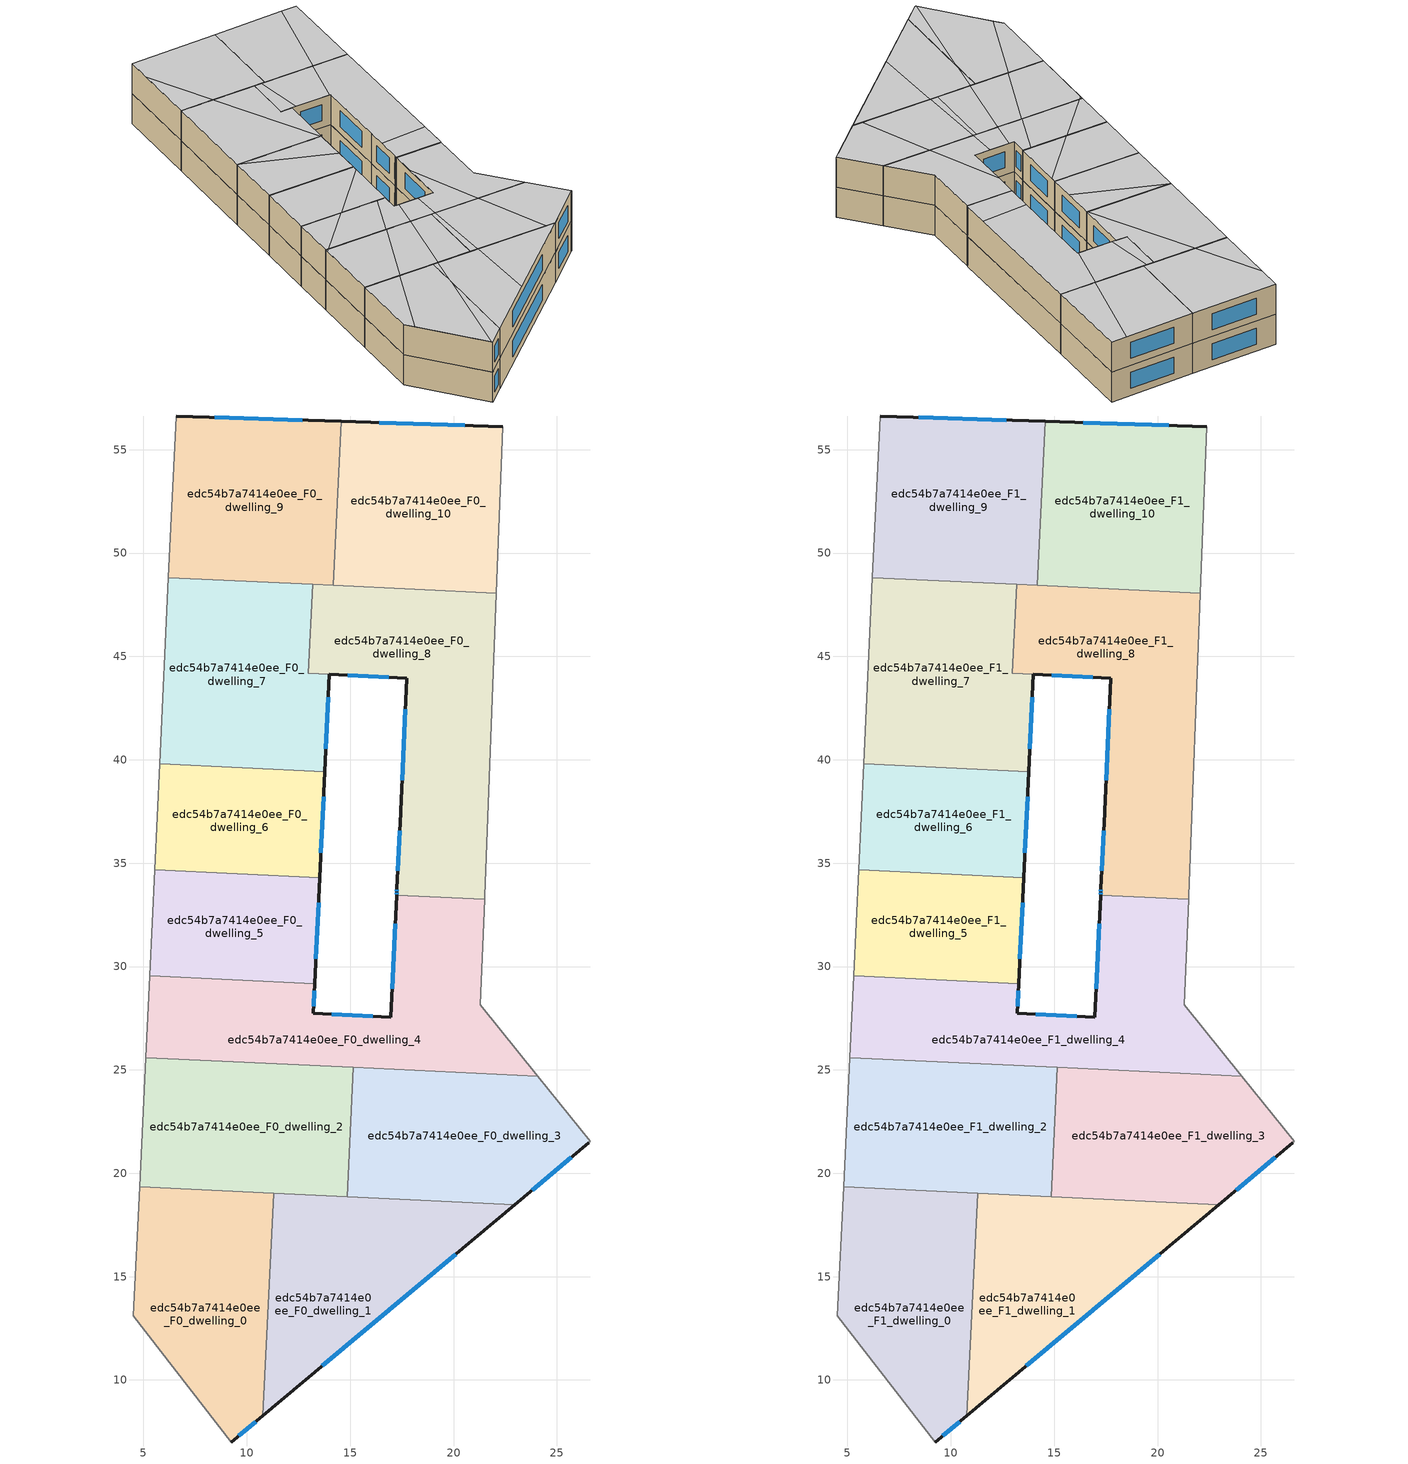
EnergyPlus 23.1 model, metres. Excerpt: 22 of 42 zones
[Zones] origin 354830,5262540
edc54b7a7414e0ee_F0_dwelling_0
 floor ground (EU_floor_Construction): 11.29,19.04 10.78,8.28 9.25,7 4.51,13.11 4.81,19.35 z0
 wall outside (EU_wall_Construction): 9.25,7 10.78,8.28 z0:3
 wall adiabatic (EU_wall_Construction): 4.81,19.35 4.51,13.11 9.25,7 z0:3
 wall to edc54b7a7414e0ee_F0_dwelling_1 (EU_wall_Construction): 10.78,8.28 11.29,19.04 z0:3
 wall to edc54b7a7414e0ee_F0_dwelling_2 (EU_wall_Construction): 11.29,19.04 4.81,19.35 z0:3
 window (EU_Window_Construction): 9.61,7.3 10.42,7.98 z0.7:2.3
edc54b7a7414e0ee_F0_dwelling_1
 floor ground (EU_floor_Construction): 22.96,18.49 10.78,8.28 11.29,19.04 z0
 wall outside (EU_wall_Construction): 10.78,8.28 22.96,18.49 z0:3
 wall to edc54b7a7414e0ee_F0_dwelling_3 (EU_wall_Construction): 22.96,18.49 14.86,18.87 z0:3
 wall to edc54b7a7414e0ee_F0_dwelling_2 (EU_wall_Construction): 14.85,18.87 11.29,19.04 z0:3
 window (EU_Window_Construction): 13.64,10.68 20.1,16.09 z0.7:2.3
edc54b7a7414e0ee_F0_dwelling_10
 floor ground (EU_floor_Construction): 22.38,56.11 22.07,48.06 14.18,48.43 14.56,56.37 z0
 wall outside (EU_wall_Construction): 22.38,56.11 14.56,56.37 z0:3
 wall to edc54b7a7414e0ee_F0_dwelling_9 (EU_wall_Construction): 14.56,56.37 14.18,48.43 z0:3
 wall adiabatic (EU_wall_Construction): 22.07,48.06 22.38,56.11 z0:3
 wall to edc54b7a7414e0ee_F0_dwelling_8 (EU_wall_Construction): 14.18,48.43 22.07,48.06 z0:3
 window (EU_Window_Construction): 20.55,56.17 16.39,56.31 z0.7:2.3
edc54b7a7414e0ee_F0_dwelling_2
 floor ground (EU_floor_Construction): 15.15,25.12 14.85,18.87 4.81,19.35 5.1,25.6 z0
 wall to edc54b7a7414e0ee_F0_dwelling_3 (EU_wall_Construction): 14.85,18.87 15.15,25.12 z0:3
 wall adiabatic (EU_wall_Construction): 5.1,25.6 4.81,19.35 z0:3
 wall to edc54b7a7414e0ee_F0_dwelling_4 (EU_wall_Construction): 15.15,25.12 5.1,25.6 z0:3
edc54b7a7414e0ee_F0_dwelling_3
 floor ground (EU_floor_Construction): 24.07,24.7 26.6,21.54 26.54,21.48 22.96,18.49 14.85,18.87 15.15,25.12 z0
 wall outside (EU_wall_Construction): 22.96,18.49 26.54,21.48 z0:3
 wall adiabatic (EU_wall_Construction): 26.54,21.48 26.6,21.54 24.07,24.7 z0:3
 wall to edc54b7a7414e0ee_F0_dwelling_4 (EU_wall_Construction): 24.07,24.7 15.15,25.12 z0:3
 window (EU_Window_Construction): 23.8,19.19 25.7,20.78 z0.7:2.3
edc54b7a7414e0ee_F0_dwelling_4
 floor ground (EU_floor_Construction): 21.5,33.25 21.3,28.14 24.07,24.7 5.1,25.6 5.29,29.55 13.28,29.17 13.22,27.73 16.97,27.55 17.24,33.46 z0
 wall outside (EU_wall_Construction): 17.24,33.46 16.97,27.55 13.22,27.73 13.28,29.17 z0:3
 wall to edc54b7a7414e0ee_F0_dwelling_5 (EU_wall_Construction): 13.28,29.17 5.29,29.55 z0:3
 wall to edc54b7a7414e0ee_F0_dwelling_8 (EU_wall_Construction): 21.5,33.25 17.24,33.46 z0:3
 wall adiabatic (EU_wall_Construction): 24.07,24.7 21.3,28.14 21.5,33.25 / 5.29,29.55 5.1,25.6 z0:3
 window (EU_Window_Construction): 13.23,28.07 13.27,28.83 / 16.08,27.59 14.1,27.69 / 17.18,32.07 17.03,28.94 z0.7:2.3
edc54b7a7414e0ee_F0_dwelling_5
 floor ground (EU_floor_Construction): 13.53,34.29 13.28,29.17 5.29,29.55 5.54,34.67 z0
 wall outside (EU_wall_Construction): 13.28,29.17 13.53,34.29 z0:3
 wall adiabatic (EU_wall_Construction): 5.54,34.67 5.29,29.55 z0:3
 wall to edc54b7a7414e0ee_F0_dwelling_6 (EU_wall_Construction): 13.53,34.29 5.54,34.67 z0:3
 window (EU_Window_Construction): 13.34,30.37 13.47,33.09 z0.7:2.3
edc54b7a7414e0ee_F0_dwelling_6
 floor ground (EU_floor_Construction): 13.77,39.43 13.53,34.29 5.54,34.67 5.78,39.81 z0
 wall outside (EU_wall_Construction): 13.53,34.29 13.77,39.43 z0:3
 wall adiabatic (EU_wall_Construction): 5.78,39.81 5.54,34.67 z0:3
 wall to edc54b7a7414e0ee_F0_dwelling_7 (EU_wall_Construction): 13.77,39.43 5.78,39.81 z0:3
 window (EU_Window_Construction): 13.58,35.5 13.71,38.22 z0.7:2.3
edc54b7a7414e0ee_F0_dwelling_7
 floor ground (EU_floor_Construction): 13.18,48.48 12.98,44.18 13.99,44.13 13.77,39.43 5.78,39.81 6.21,48.81 z0
 wall outside (EU_wall_Construction): 13.77,39.43 13.99,44.13 z0:3
 wall adiabatic (EU_wall_Construction): 6.21,48.81 5.78,39.81 z0:3
 wall to edc54b7a7414e0ee_F0_dwelling_8 (EU_wall_Construction): 13.99,44.13 12.98,44.18 13.18,48.48 z0:3
 wall to edc54b7a7414e0ee_F0_dwelling_9 (EU_wall_Construction): 13.18,48.48 6.21,48.81 z0:3
 window (EU_Window_Construction): 13.82,40.53 13.94,43.03 z0.7:2.3
edc54b7a7414e0ee_F0_dwelling_8
 floor ground (EU_floor_Construction): 22.07,48.06 21.5,33.41 21.5,33.25 17.24,33.46 17.25,33.61 17.26,33.76 17.43,37.44 17.44,37.5 17.74,43.95 12.98,44.18 13.18,48.48 z0
 wall outside (EU_wall_Construction): 14,44.13 17.74,43.95 17.44,37.5 17.43,37.44 17.26,33.76 17.25,33.61 17.24,33.46 z0:3
 wall adiabatic (EU_wall_Construction): 21.5,33.25 21.5,33.41 22.07,48.06 z0:3
 wall to edc54b7a7414e0ee_F0_dwelling_9 (EU_wall_Construction): 14.18,48.44 13.18,48.48 z0:3
 window (EU_Window_Construction): 17.26,33.72 17.25,33.64 / 17.39,36.58 17.3,34.62 / 17.67,42.44 17.51,39.02 / 14.88,44.09 16.86,44 / 17.25,33.57 17.25,33.49 z0.7:2.3
edc54b7a7414e0ee_F0_dwelling_9
 floor ground (EU_floor_Construction): 14.56,56.37 14.18,48.43 6.21,48.81 6.58,56.63 z0
 wall outside (EU_wall_Construction): 14.56,56.37 6.58,56.63 z0:3
 wall adiabatic (EU_wall_Construction): 6.58,56.63 6.21,48.81 z0:3
 window (EU_Window_Construction): 12.68,56.43 8.45,56.57 z0.7:2.3
edc54b7a7414e0ee_F1_dwelling_0
 floor to edc54b7a7414e0ee_F0_dwelling_0 (EU_floor_Construction): 11.29,19.04 10.78,8.28 9.25,7 4.51,13.11 4.81,19.35 z3
 wall outside (EU_wall_Construction): 9.25,7 10.78,8.28 z3:6
 wall adiabatic (EU_wall_Construction): 4.81,19.35 4.51,13.11 9.25,7 z3:6
 wall to edc54b7a7414e0ee_F1_dwelling_1 (EU_wall_Construction): 10.78,8.28 11.29,19.04 z3:6
 wall to edc54b7a7414e0ee_F1_dwelling_2 (EU_wall_Construction): 11.29,19.04 4.81,19.35 z3:6
 window (EU_Window_Construction): 9.61,7.3 10.42,7.98 z3.7:5.3
 ceiling to edc54b7a7414e0ee_F2_dwelling_6 (EU_floor_Construction): 9.16,7.11 11.15,16.16 11.29,19.04 8.16,19.19 5.14,12.31 z6
 ceiling to edc54b7a7414e0ee_F2_dwelling_5 (EU_floor_Construction): 5.14,12.31 8.16,19.19 4.81,19.35 4.51,13.11 z6
 ceiling to edc54b7a7414e0ee_F2_dwelling_7 (EU_floor_Construction): 10.78,8.28 11.15,16.16 9.16,7.11 9.25,7 z6
edc54b7a7414e0ee_F1_dwelling_1
 floor to edc54b7a7414e0ee_F0_dwelling_1 (EU_floor_Construction): 22.96,18.49 10.78,8.28 11.29,19.04 z3
 wall outside (EU_wall_Construction): 10.78,8.28 22.96,18.49 z3:6
 wall to edc54b7a7414e0ee_F1_dwelling_3 (EU_wall_Construction): 22.96,18.49 14.86,18.87 z3:6
 wall to edc54b7a7414e0ee_F1_dwelling_2 (EU_wall_Construction): 14.85,18.87 11.29,19.04 z3:6
 window (EU_Window_Construction): 13.64,10.68 20.1,16.09 z3.7:5.3
 ceiling adiabatic (EU_roof_Construction): 15.61,12.33 15.58,18.84 11.78,19.02 11.15,16.16 10.78,8.28 z6; 22.96,18.49 15.58,18.84 15.61,12.33 z6
 ceiling to edc54b7a7414e0ee_F2_dwelling_6 (EU_floor_Construction): 11.15,16.16 11.78,19.02 11.29,19.04 z6
edc54b7a7414e0ee_F1_dwelling_10
 floor to edc54b7a7414e0ee_F0_dwelling_10 (EU_floor_Construction): 22.38,56.11 22.07,48.06 14.18,48.43 14.56,56.37 z3
 wall outside (EU_wall_Construction): 22.38,56.11 14.56,56.37 z3:6
 wall to edc54b7a7414e0ee_F1_dwelling_9 (EU_wall_Construction): 14.56,56.37 14.18,48.43 z3:6
 wall adiabatic (EU_wall_Construction): 22.07,48.06 22.38,56.11 z3:6
 wall to edc54b7a7414e0ee_F1_dwelling_8 (EU_wall_Construction): 14.18,48.43 22.07,48.06 z3:6
 window (EU_Window_Construction): 20.55,56.17 16.39,56.31 z3.7:5.3
 ceiling to edc54b7a7414e0ee_F2_dwelling_1 (EU_floor_Construction): 18.78,48.22 20.9,56.16 14.56,56.37 14.18,48.43 z6
 ceiling to edc54b7a7414e0ee_F2_dwelling_0 (EU_floor_Construction): 22.07,48.06 22.38,56.11 20.9,56.16 18.78,48.22 z6
edc54b7a7414e0ee_F1_dwelling_2
 floor to edc54b7a7414e0ee_F0_dwelling_2 (EU_floor_Construction): 15.15,25.12 14.85,18.87 4.81,19.35 5.1,25.6 z3
 wall to edc54b7a7414e0ee_F1_dwelling_3 (EU_wall_Construction): 14.85,18.87 15.15,25.12 z3:6
 wall adiabatic (EU_wall_Construction): 5.1,25.6 4.81,19.35 z3:6
 wall to edc54b7a7414e0ee_F1_dwelling_4 (EU_wall_Construction): 15.15,25.12 5.1,25.6 z3:6
 ceiling to edc54b7a7414e0ee_F2_dwelling_5 (EU_floor_Construction): 8.16,19.19 10.86,25.32 5.36,25.58 5.09,25.32 4.81,19.35 z6
 ceiling to edc54b7a7414e0ee_F2_dwelling_6 (EU_floor_Construction): 11.78,19.02 13.14,25.21 10.86,25.32 8.16,19.19 z6
 ceiling to edc54b7a7414e0ee_F2_dwelling_4 (EU_floor_Construction): 5.09,25.32 5.36,25.58 5.11,25.6 z6
 ceiling to edc54b7a7414e0ee_F2_dwelling_7 (EU_floor_Construction): 14.85,18.87 15.15,25.12 13.14,25.21 11.78,19.02 z6
edc54b7a7414e0ee_F1_dwelling_3
 floor to edc54b7a7414e0ee_F0_dwelling_3 (EU_floor_Construction): 24.07,24.7 26.6,21.54 26.54,21.48 22.96,18.49 14.85,18.87 15.15,25.12 z3
 wall outside (EU_wall_Construction): 22.96,18.49 26.54,21.48 z3:6
 wall adiabatic (EU_wall_Construction): 26.54,21.48 26.6,21.54 24.07,24.7 z3:6
 wall to edc54b7a7414e0ee_F1_dwelling_4 (EU_wall_Construction): 24.07,24.7 15.15,25.12 z3:6
 window (EU_Window_Construction): 23.8,19.19 25.7,20.78 z3.7:5.3
 ceiling to edc54b7a7414e0ee_F2_dwelling_8 (EU_floor_Construction): 22.05,18.53 19.63,24.91 15.54,25.1 15.58,18.84 z6
 ceiling adiabatic (EU_roof_Construction): 26.6,21.54 24.07,24.7 19.63,24.91 22.05,18.53 22.96,18.49 z6; 15.58,18.84 15.54,25.1 15.15,25.12 14.85,18.87 z6
edc54b7a7414e0ee_F1_dwelling_4
 floor to edc54b7a7414e0ee_F0_dwelling_4 (EU_floor_Construction): 21.5,33.25 21.3,28.14 24.07,24.7 5.1,25.6 5.29,29.55 13.28,29.17 13.22,27.73 16.97,27.55 17.24,33.46 z3
 wall outside (EU_wall_Construction): 17.24,33.46 16.97,27.55 13.22,27.73 13.28,29.17 z3:6
 wall to edc54b7a7414e0ee_F1_dwelling_5 (EU_wall_Construction): 13.28,29.17 5.29,29.55 z3:6
 wall to edc54b7a7414e0ee_F1_dwelling_8 (EU_wall_Construction): 21.5,33.25 17.24,33.46 z3:6
 wall adiabatic (EU_wall_Construction): 24.07,24.7 21.3,28.14 21.5,33.25 / 5.29,29.55 5.1,25.6 z3:6
 window (EU_Window_Construction): 13.23,28.07 13.27,28.83 / 16.08,27.59 14.1,27.69 / 17.18,32.07 17.03,28.94 z3.7:5.3
 ceiling to edc54b7a7414e0ee_F2_dwelling_9 (EU_floor_Construction): 24.07,24.7 21.3,28.14 21.5,33.26 17.24,33.46 17.15,31.44 19.63,24.91 z6
 ceiling to edc54b7a7414e0ee_F2_dwelling_8 (EU_floor_Construction): 19.63,24.91 17.15,31.44 16.97,27.55 15.53,27.62 15.54,25.1 z6
 ceiling to edc54b7a7414e0ee_F2_dwelling_6 (EU_floor_Construction): 13.14,25.21 13.69,27.71 13.22,27.73 13.28,29.17 12.56,29.2 10.86,25.32 z6
 ceiling to edc54b7a7414e0ee_F2_dwelling_5 (EU_floor_Construction): 10.86,25.32 12.56,29.2 9.09,29.37 5.36,25.58 z6
 ceiling to edc54b7a7414e0ee_F2_dwelling_4 (EU_floor_Construction): 5.36,25.58 9.09,29.37 5.29,29.55 5.11,25.6 z6
 ceiling to edc54b7a7414e0ee_F2_dwelling_7 (EU_floor_Construction): 15.54,25.1 15.53,27.62 13.69,27.71 13.14,25.21 z6
edc54b7a7414e0ee_F1_dwelling_5
 floor to edc54b7a7414e0ee_F0_dwelling_5 (EU_floor_Construction): 13.53,34.29 13.28,29.17 5.29,29.55 5.54,34.67 z3
 wall outside (EU_wall_Construction): 13.28,29.17 13.53,34.29 z3:6
 wall adiabatic (EU_wall_Construction): 5.54,34.67 5.29,29.55 z3:6
 wall to edc54b7a7414e0ee_F1_dwelling_6 (EU_wall_Construction): 13.53,34.29 5.54,34.67 z3:6
 window (EU_Window_Construction): 13.34,30.37 13.47,33.09 z3.7:5.3
 ceiling to edc54b7a7414e0ee_F2_dwelling_4 (EU_floor_Construction): 9.09,29.37 13.51,33.84 13.53,34.29 5.54,34.67 5.29,29.55 z6
 ceiling adiabatic (EU_roof_Construction): 13.28,29.17 13.53,34.29 13.51,33.84 9.09,29.37 z6
edc54b7a7414e0ee_F1_dwelling_6
 floor to edc54b7a7414e0ee_F0_dwelling_6 (EU_floor_Construction): 13.77,39.43 13.53,34.29 5.54,34.67 5.78,39.81 z3
 wall outside (EU_wall_Construction): 13.53,34.29 13.77,39.43 z3:6
 wall adiabatic (EU_wall_Construction): 5.78,39.81 5.54,34.67 z3:6
 wall to edc54b7a7414e0ee_F1_dwelling_7 (EU_wall_Construction): 13.77,39.43 5.78,39.81 z3:6
 window (EU_Window_Construction): 13.58,35.5 13.71,38.22 z3.7:5.3
 ceiling to edc54b7a7414e0ee_F2_dwelling_4 (EU_floor_Construction): 13.53,34.29 13.64,36.6 5.88,39.8 5.78,39.81 5.54,34.67 z6
 ceiling to edc54b7a7414e0ee_F2_dwelling_3 (EU_floor_Construction): 13.64,36.6 13.77,39.36 13.73,39.43 5.88,39.8 z6
edc54b7a7414e0ee_F1_dwelling_7
 floor to edc54b7a7414e0ee_F0_dwelling_7 (EU_floor_Construction): 13.18,48.48 12.98,44.18 13.99,44.13 13.77,39.43 5.78,39.81 6.21,48.81 z3
 wall outside (EU_wall_Construction): 13.77,39.43 13.99,44.13 z3:6
 wall adiabatic (EU_wall_Construction): 6.21,48.81 5.78,39.81 z3:6
 wall to edc54b7a7414e0ee_F1_dwelling_8 (EU_wall_Construction): 13.99,44.13 12.98,44.18 13.18,48.48 z3:6
 wall to edc54b7a7414e0ee_F1_dwelling_9 (EU_wall_Construction): 13.18,48.48 6.21,48.81 z3:6
 window (EU_Window_Construction): 13.82,40.53 13.94,43.03 z3.7:5.3
 ceiling to edc54b7a7414e0ee_F2_dwelling_2 (EU_floor_Construction): 13.77,39.43 13.99,44.13 12.98,44.18 13.18,48.48 9.24,48.67 13.73,39.43 z6
 ceiling adiabatic (EU_roof_Construction): 13.73,39.43 9.24,48.67 6.21,48.81 5.78,39.81 z6
edc54b7a7414e0ee_F1_dwelling_8
 floor to edc54b7a7414e0ee_F0_dwelling_8 (EU_floor_Construction): 22.07,48.06 21.5,33.41 21.5,33.25 17.24,33.46 17.25,33.61 17.26,33.76 17.43,37.44 17.44,37.5 17.74,43.95 12.98,44.18 13.18,48.48 z3
 wall outside (EU_wall_Construction): 14,44.13 17.74,43.95 17.44,37.5 17.43,37.44 17.26,33.76 17.25,33.61 17.24,33.46 z3:6
 wall adiabatic (EU_wall_Construction): 21.5,33.25 21.5,33.41 22.07,48.06 z3:6
 wall to edc54b7a7414e0ee_F1_dwelling_9 (EU_wall_Construction): 14.18,48.44 13.18,48.48 z3:6
 window (EU_Window_Construction): 17.26,33.72 17.25,33.64 / 17.39,36.58 17.3,34.62 / 17.67,42.44 17.51,39.02 / 14.88,44.09 16.86,44 / 17.25,33.57 17.25,33.49 z3.7:5.3
 ceiling to edc54b7a7414e0ee_F2_dwelling_0 (EU_floor_Construction): 21.6,35.84 22.07,48.06 18.78,48.22 17.64,43.96 17.74,43.95 17.44,37.5 17.43,37.44 17.36,35.84 z6
 ceiling to edc54b7a7414e0ee_F2_dwelling_9 (EU_floor_Construction): 21.5,33.26 21.5,33.33 21.5,33.41 21.6,35.84 17.36,35.84 17.26,33.76 17.25,33.66 17.24,33.46 z6
 ceiling to edc54b7a7414e0ee_F2_dwelling_1 (EU_floor_Construction): 17.64,43.96 18.78,48.22 13.87,48.45 14.42,44.11 z6
 ceiling to edc54b7a7414e0ee_F2_dwelling_2 (EU_floor_Construction): 14.42,44.11 13.87,48.45 13.18,48.48 12.98,44.18 z6
edc54b7a7414e0ee_F1_dwelling_9
 floor to edc54b7a7414e0ee_F0_dwelling_9 (EU_floor_Construction): 14.56,56.37 14.18,48.43 6.21,48.81 6.58,56.63 z3
 wall outside (EU_wall_Construction): 14.56,56.37 6.58,56.63 z3:6
 wall adiabatic (EU_wall_Construction): 6.58,56.63 6.21,48.81 z3:6
 window (EU_Window_Construction): 12.68,56.43 8.45,56.57 z3.7:5.3
 ceiling to edc54b7a7414e0ee_F2_dwelling_3 (EU_floor_Construction): 9.24,48.67 6.47,54.37 6.21,48.81 z6
 ceiling adiabatic (EU_roof_Construction): 14.18,48.43 14.56,56.37 6.58,56.63 6.47,54.37 9.24,48.67 z6
[Building]
EU S2 Campaign: North Axis=0; Terrain=City; Solar Distribution=FullExterior
[Site:Location]
Budapest.Ferenc.Liszt.Intl.AP: Latitude=47.437; Longitude=19.256; Time Zone=1; Elevation=185
[SizingPeriod:WeatherFileDays]
AnnualSizingPeriod: Begin Month=1; Begin Day of Month=1; End Month=12; End Day of Month=31; Day of Week for Start Day=Monday; Use Weather File Daylight Saving Period=No; Use Weather File Rain and Snow Indicators=No
[MATERIAL]
EU_InternalMass_Material: Roughness=MediumRough; Thickness=0.1; Conductivity=1; Density=1800; Specific Heat=900; Thermal Absorptance=0.9; Solar Absorptance=0.7; Visible Absorptance=0.7
[MATERIAL:NOMASS] Roughness=MediumRough; Thermal Absorptance=0.9; Solar Absorptance=0.7; Visible Absorptance=0.7
Name | Thermal Resistance
EU_wall_NoMass | 0.832559
EU_roof_NoMass | 1.39638
EU_floor_NoMass | 0.872794
[WINDOWMATERIAL:SIMPLEGLAZINGSYSTEM]
EU_Window_SimpleGlazing: UFactor=2.79869; Solar Heat Gain Coefficient=0.75; Visible Transmittance=0.75
[CONSTRUCTION]
EU_wall_Construction: EU_wall_NoMass
EU_roof_Construction: EU_roof_NoMass
EU_floor_Construction: EU_floor_NoMass
EU_Window_Construction: EU_Window_SimpleGlazing
EU_InternalMass_Construction: EU_InternalMass_Material
[ZONE] Type=1; Multiplier=1; Ceiling Height=autocalculate; Floor Area=autocalculate; Part of Total Floor Area=Yes
Name | Volume
edc54b7a7414e0ee_F0_dwelling_0; edc54b7a7414e0ee_F1_dwelling_0; edc54b7a7414e0ee_F0_dwelling_1; edc54b7a7414e0ee_F1_dwelling_1 | 188.762
edc54b7a7414e0ee_F0_dwelling_10; edc54b7a7414e0ee_F1_dwelling_10 | 188.776
edc54b7a7414e0ee_F0_dwelling_2; edc54b7a7414e0ee_F1_dwelling_2 | 188.761
edc54b7a7414e0ee_F0_dwelling_3; edc54b7a7414e0ee_F1_dwelling_3 | 188.785
edc54b7a7414e0ee_F0_dwelling_4; edc54b7a7414e0ee_F1_dwelling_4 | 246.142
edc54b7a7414e0ee_F0_dwelling_5; edc54b7a7414e0ee_F1_dwelling_5 | 123.067
edc54b7a7414e0ee_F0_dwelling_6; edc54b7a7414e0ee_F1_dwelling_6 | 123.468
edc54b7a7414e0ee_F0_dwelling_7; edc54b7a7414e0ee_F1_dwelling_7 | 203.199
edc54b7a7414e0ee_F0_dwelling_8; edc54b7a7414e0ee_F1_dwelling_8 | 247.99
edc54b7a7414e0ee_F0_dwelling_9; edc54b7a7414e0ee_F1_dwelling_9 | 188.743
[INTERNALMASS] Construction=EU_InternalMass_Construction
Name | Zone or ZoneList | Surface Area
edc54b7a7414e0ee_F0_dwelling_0_EU_InternalMass | edc54b7a7414e0ee_F0_dwelling_0 | 62.9208
edc54b7a7414e0ee_F0_dwelling_1_EU_InternalMass | edc54b7a7414e0ee_F0_dwelling_1 | 62.9184
edc54b7a7414e0ee_F0_dwelling_2_EU_InternalMass | edc54b7a7414e0ee_F0_dwelling_2 | 62.9212
edc54b7a7414e0ee_F0_dwelling_3_EU_InternalMass | edc54b7a7414e0ee_F0_dwelling_3 | 62.9283
edc54b7a7414e0ee_F0_dwelling_4_EU_InternalMass | edc54b7a7414e0ee_F0_dwelling_4 | 82.0476
edc54b7a7414e0ee_F0_dwelling_5_EU_InternalMass | edc54b7a7414e0ee_F0_dwelling_5 | 41.0222
edc54b7a7414e0ee_F0_dwelling_6_EU_InternalMass | edc54b7a7414e0ee_F0_dwelling_6 | 41.158
edc54b7a7414e0ee_F0_dwelling_7_EU_InternalMass | edc54b7a7414e0ee_F0_dwelling_7 | 67.7313
edc54b7a7414e0ee_F0_dwelling_8_EU_InternalMass | edc54b7a7414e0ee_F0_dwelling_8 | 82.6683
edc54b7a7414e0ee_F0_dwelling_9_EU_InternalMass | edc54b7a7414e0ee_F0_dwelling_9 | 62.9147
edc54b7a7414e0ee_F0_dwelling_10_EU_InternalMass | edc54b7a7414e0ee_F0_dwelling_10 | 62.9253
edc54b7a7414e0ee_F1_dwelling_0_EU_InternalMass | edc54b7a7414e0ee_F1_dwelling_0 | 62.9208
edc54b7a7414e0ee_F1_dwelling_1_EU_InternalMass | edc54b7a7414e0ee_F1_dwelling_1 | 62.9184
edc54b7a7414e0ee_F1_dwelling_2_EU_InternalMass | edc54b7a7414e0ee_F1_dwelling_2 | 62.9212
edc54b7a7414e0ee_F1_dwelling_3_EU_InternalMass | edc54b7a7414e0ee_F1_dwelling_3 | 62.9283
edc54b7a7414e0ee_F1_dwelling_4_EU_InternalMass | edc54b7a7414e0ee_F1_dwelling_4 | 82.0476
edc54b7a7414e0ee_F1_dwelling_5_EU_InternalMass | edc54b7a7414e0ee_F1_dwelling_5 | 41.0222
edc54b7a7414e0ee_F1_dwelling_6_EU_InternalMass | edc54b7a7414e0ee_F1_dwelling_6 | 41.158
edc54b7a7414e0ee_F1_dwelling_7_EU_InternalMass | edc54b7a7414e0ee_F1_dwelling_7 | 67.7313
edc54b7a7414e0ee_F1_dwelling_8_EU_InternalMass | edc54b7a7414e0ee_F1_dwelling_8 | 82.6683
edc54b7a7414e0ee_F1_dwelling_9_EU_InternalMass | edc54b7a7414e0ee_F1_dwelling_9 | 62.9147
edc54b7a7414e0ee_F1_dwelling_10_EU_InternalMass | edc54b7a7414e0ee_F1_dwelling_10 | 62.9253
[OTHEREQUIPMENT] Fuel Type=Electricity; Design Level Calculation Method=Watts/Area; Power per Zone Floor Area=1; Fraction Latent=0; Fraction Radiant=0; Fraction Lost=0; Carbon Dioxide Generation Rate=0; EndUse Subcategory=EU_Step8_InternalGains
Name | Zone or ZoneList or Space or SpaceList | Schedule
EU_Step8_InternalGain_edc54b7a7414e0ee_F0_dwelling_0_f000 | edc54b7a7414e0ee_F0_dwelling_0 | EU_Step8_GainSchedule_edc54b7a7414e0ee_F0_dwelling_0_f000
EU_Step8_InternalGain_edc54b7a7414e0ee_F0_dwelling_1_f000 | edc54b7a7414e0ee_F0_dwelling_1 | EU_Step8_GainSchedule_edc54b7a7414e0ee_F0_dwelling_1_f000
EU_Step8_InternalGain_edc54b7a7414e0ee_F0_dwelling_2_f000 | edc54b7a7414e0ee_F0_dwelling_2 | EU_Step8_GainSchedule_edc54b7a7414e0ee_F0_dwelling_2_f000
EU_Step8_InternalGain_edc54b7a7414e0ee_F0_dwelling_3_f000 | edc54b7a7414e0ee_F0_dwelling_3 | EU_Step8_GainSchedule_edc54b7a7414e0ee_F0_dwelling_3_f000
EU_Step8_InternalGain_edc54b7a7414e0ee_F0_dwelling_4_f000 | edc54b7a7414e0ee_F0_dwelling_4 | EU_Step8_GainSchedule_edc54b7a7414e0ee_F0_dwelling_4_f000
EU_Step8_InternalGain_edc54b7a7414e0ee_F0_dwelling_5_f000 | edc54b7a7414e0ee_F0_dwelling_5 | EU_Step8_GainSchedule_edc54b7a7414e0ee_F0_dwelling_5_f000
EU_Step8_InternalGain_edc54b7a7414e0ee_F0_dwelling_6_f000 | edc54b7a7414e0ee_F0_dwelling_6 | EU_Step8_GainSchedule_edc54b7a7414e0ee_F0_dwelling_6_f000
EU_Step8_InternalGain_edc54b7a7414e0ee_F0_dwelling_7_f000 | edc54b7a7414e0ee_F0_dwelling_7 | EU_Step8_GainSchedule_edc54b7a7414e0ee_F0_dwelling_7_f000
EU_Step8_InternalGain_edc54b7a7414e0ee_F0_dwelling_8_f000 | edc54b7a7414e0ee_F0_dwelling_8 | EU_Step8_GainSchedule_edc54b7a7414e0ee_F0_dwelling_8_f000
EU_Step8_InternalGain_edc54b7a7414e0ee_F0_dwelling_9_f000 | edc54b7a7414e0ee_F0_dwelling_9 | EU_Step8_GainSchedule_edc54b7a7414e0ee_F0_dwelling_9_f000
EU_Step8_InternalGain_edc54b7a7414e0ee_F0_dwelling_10_f000 | edc54b7a7414e0ee_F0_dwelling_10 | EU_Step8_GainSchedule_edc54b7a7414e0ee_F0_dwelling_10_f000
EU_Step8_InternalGain_edc54b7a7414e0ee_F1_dwelling_0_f000 | edc54b7a7414e0ee_F1_dwelling_0 | EU_Step8_GainSchedule_edc54b7a7414e0ee_F1_dwelling_0_f000
EU_Step8_InternalGain_edc54b7a7414e0ee_F1_dwelling_1_f000 | edc54b7a7414e0ee_F1_dwelling_1 | EU_Step8_GainSchedule_edc54b7a7414e0ee_F1_dwelling_1_f000
EU_Step8_InternalGain_edc54b7a7414e0ee_F1_dwelling_2_f000 | edc54b7a7414e0ee_F1_dwelling_2 | EU_Step8_GainSchedule_edc54b7a7414e0ee_F1_dwelling_2_f000
EU_Step8_InternalGain_edc54b7a7414e0ee_F1_dwelling_3_f000 | edc54b7a7414e0ee_F1_dwelling_3 | EU_Step8_GainSchedule_edc54b7a7414e0ee_F1_dwelling_3_f000
EU_Step8_InternalGain_edc54b7a7414e0ee_F1_dwelling_4_f000 | edc54b7a7414e0ee_F1_dwelling_4 | EU_Step8_GainSchedule_edc54b7a7414e0ee_F1_dwelling_4_f000
EU_Step8_InternalGain_edc54b7a7414e0ee_F1_dwelling_5_f000 | edc54b7a7414e0ee_F1_dwelling_5 | EU_Step8_GainSchedule_edc54b7a7414e0ee_F1_dwelling_5_f000
EU_Step8_InternalGain_edc54b7a7414e0ee_F1_dwelling_6_f000 | edc54b7a7414e0ee_F1_dwelling_6 | EU_Step8_GainSchedule_edc54b7a7414e0ee_F1_dwelling_6_f000
EU_Step8_InternalGain_edc54b7a7414e0ee_F1_dwelling_7_f000 | edc54b7a7414e0ee_F1_dwelling_7 | EU_Step8_GainSchedule_edc54b7a7414e0ee_F1_dwelling_7_f000
EU_Step8_InternalGain_edc54b7a7414e0ee_F1_dwelling_8_f000 | edc54b7a7414e0ee_F1_dwelling_8 | EU_Step8_GainSchedule_edc54b7a7414e0ee_F1_dwelling_8_f000
EU_Step8_InternalGain_edc54b7a7414e0ee_F1_dwelling_9_f000 | edc54b7a7414e0ee_F1_dwelling_9 | EU_Step8_GainSchedule_edc54b7a7414e0ee_F1_dwelling_9_f000
EU_Step8_InternalGain_edc54b7a7414e0ee_F1_dwelling_10_f000 | edc54b7a7414e0ee_F1_dwelling_10 | EU_Step8_GainSchedule_edc54b7a7414e0ee_F1_dwelling_10_f000
[ZONEVENTILATION:DESIGNFLOWRATE] Schedule=EU_AlwaysOn; Design Flow Rate Calculation Method=AirChanges/Hour; Air Changes per Hour=0.475469; Ventilation Type=Natural; Fan Pressure Rise=0; Fan Total Efficiency=1; Constant Term Coefficient=1; Temperature Term Coefficient=0; Velocity Term Coefficient=0; Velocity Squared Term Coefficient=0; Minimum Indoor Temperature=-100; Maximum Indoor Temperature=100; Delta Temperature=-100; Minimum Outdoor Temperature=-100; Maximum Outdoor Temperature=100; Maximum Wind Speed=40
Name | Zone or ZoneList or Space or SpaceList
EU_ConstantAir_edc54b7a7414e0ee_F0_dwelling_0 | edc54b7a7414e0ee_F0_dwelling_0
EU_ConstantAir_edc54b7a7414e0ee_F0_dwelling_1 | edc54b7a7414e0ee_F0_dwelling_1
EU_ConstantAir_edc54b7a7414e0ee_F0_dwelling_2 | edc54b7a7414e0ee_F0_dwelling_2
EU_ConstantAir_edc54b7a7414e0ee_F0_dwelling_3 | edc54b7a7414e0ee_F0_dwelling_3
EU_ConstantAir_edc54b7a7414e0ee_F0_dwelling_4 | edc54b7a7414e0ee_F0_dwelling_4
EU_ConstantAir_edc54b7a7414e0ee_F0_dwelling_5 | edc54b7a7414e0ee_F0_dwelling_5
EU_ConstantAir_edc54b7a7414e0ee_F0_dwelling_6 | edc54b7a7414e0ee_F0_dwelling_6
EU_ConstantAir_edc54b7a7414e0ee_F0_dwelling_7 | edc54b7a7414e0ee_F0_dwelling_7
EU_ConstantAir_edc54b7a7414e0ee_F0_dwelling_8 | edc54b7a7414e0ee_F0_dwelling_8
EU_ConstantAir_edc54b7a7414e0ee_F0_dwelling_9 | edc54b7a7414e0ee_F0_dwelling_9
EU_ConstantAir_edc54b7a7414e0ee_F0_dwelling_10 | edc54b7a7414e0ee_F0_dwelling_10
EU_ConstantAir_edc54b7a7414e0ee_F1_dwelling_0 | edc54b7a7414e0ee_F1_dwelling_0
EU_ConstantAir_edc54b7a7414e0ee_F1_dwelling_1 | edc54b7a7414e0ee_F1_dwelling_1
EU_ConstantAir_edc54b7a7414e0ee_F1_dwelling_2 | edc54b7a7414e0ee_F1_dwelling_2
EU_ConstantAir_edc54b7a7414e0ee_F1_dwelling_3 | edc54b7a7414e0ee_F1_dwelling_3
EU_ConstantAir_edc54b7a7414e0ee_F1_dwelling_4 | edc54b7a7414e0ee_F1_dwelling_4
EU_ConstantAir_edc54b7a7414e0ee_F1_dwelling_5 | edc54b7a7414e0ee_F1_dwelling_5
EU_ConstantAir_edc54b7a7414e0ee_F1_dwelling_6 | edc54b7a7414e0ee_F1_dwelling_6
EU_ConstantAir_edc54b7a7414e0ee_F1_dwelling_7 | edc54b7a7414e0ee_F1_dwelling_7
EU_ConstantAir_edc54b7a7414e0ee_F1_dwelling_8 | edc54b7a7414e0ee_F1_dwelling_8
EU_ConstantAir_edc54b7a7414e0ee_F1_dwelling_9 | edc54b7a7414e0ee_F1_dwelling_9
EU_ConstantAir_edc54b7a7414e0ee_F1_dwelling_10 | edc54b7a7414e0ee_F1_dwelling_10
[HVACTEMPLATE:THERMOSTAT] Constant Heating Setpoint=20; Constant Cooling Setpoint=50
EU_HeatOnly_edc54b7a7414e0ee_F0_dwelling_0; EU_HeatOnly_edc54b7a7414e0ee_F0_dwelling_1; EU_HeatOnly_edc54b7a7414e0ee_F0_dwelling_2; EU_HeatOnly_edc54b7a7414e0ee_F0_dwelling_3; EU_HeatOnly_edc54b7a7414e0ee_F0_dwelling_4; EU_HeatOnly_edc54b7a7414e0ee_F0_dwelling_5; EU_HeatOnly_edc54b7a7414e0ee_F0_dwelling_6; EU_HeatOnly_edc54b7a7414e0ee_F0_dwelling_7; EU_HeatOnly_edc54b7a7414e0ee_F0_dwelling_8; EU_HeatOnly_edc54b7a7414e0ee_F0_dwelling_9; EU_HeatOnly_edc54b7a7414e0ee_F0_dwelling_10; EU_HeatOnly_edc54b7a7414e0ee_F1_dwelling_0; EU_HeatOnly_edc54b7a7414e0ee_F1_dwelling_1; EU_HeatOnly_edc54b7a7414e0ee_F1_dwelling_2; EU_HeatOnly_edc54b7a7414e0ee_F1_dwelling_3; EU_HeatOnly_edc54b7a7414e0ee_F1_dwelling_4; EU_HeatOnly_edc54b7a7414e0ee_F1_dwelling_5; EU_HeatOnly_edc54b7a7414e0ee_F1_dwelling_6; EU_HeatOnly_edc54b7a7414e0ee_F1_dwelling_7; EU_HeatOnly_edc54b7a7414e0ee_F1_dwelling_8; EU_HeatOnly_edc54b7a7414e0ee_F1_dwelling_9; EU_HeatOnly_edc54b7a7414e0ee_F1_dwelling_10; EU_HeatOnly_edc54b7a7414e0ee_F2_dwelling_0; EU_HeatOnly_edc54b7a7414e0ee_F2_dwelling_1; EU_HeatOnly_edc54b7a7414e0ee_F2_dwelling_2; EU_HeatOnly_edc54b7a7414e0ee_F2_dwelling_3; EU_HeatOnly_edc54b7a7414e0ee_F2_dwelling_4; EU_HeatOnly_edc54b7a7414e0ee_F2_dwelling_5; EU_HeatOnly_edc54b7a7414e0ee_F2_dwelling_6; EU_HeatOnly_edc54b7a7414e0ee_F2_dwelling_7; EU_HeatOnly_edc54b7a7414e0ee_F2_dwelling_8; EU_HeatOnly_edc54b7a7414e0ee_F2_dwelling_9; EU_HeatOnly_edc54b7a7414e0ee_F3_dwelling_0; EU_HeatOnly_edc54b7a7414e0ee_F3_dwelling_1; EU_HeatOnly_edc54b7a7414e0ee_F3_dwelling_2; EU_HeatOnly_edc54b7a7414e0ee_F3_dwelling_3; EU_HeatOnly_edc54b7a7414e0ee_F3_dwelling_4; EU_HeatOnly_edc54b7a7414e0ee_F3_dwelling_5; EU_HeatOnly_edc54b7a7414e0ee_F3_dwelling_6; EU_HeatOnly_edc54b7a7414e0ee_F3_dwelling_7; EU_HeatOnly_edc54b7a7414e0ee_F3_dwelling_8; EU_HeatOnly_edc54b7a7414e0ee_F3_dwelling_9
[HVACTEMPLATE:ZONE:IDEALLOADSAIRSYSTEM] System Availability Schedule=EU_AlwaysOn; Maximum Heating Supply Air Temperature=50; Minimum Cooling Supply Air Temperature=13; Maximum Heating Supply Air Humidity Ratio=0.0156; Minimum Cooling Supply Air Humidity Ratio=0.0077; Heating Limit=NoLimit; Cooling Limit=NoLimit; Heating Availability Schedule=EU_AlwaysOn; Cooling Availability Schedule=EU_CoolingOff; Dehumidification Control Type=ConstantSensibleHeatRatio; Cooling Sensible Heat Ratio=0.7; Dehumidification Setpoint=60; Humidification Control Type=None; Humidification Setpoint=30; Outdoor Air Method=None; Outdoor Air Flow Rate per Person=0.00944; Outdoor Air Flow Rate per Zone Floor Area=0; Outdoor Air Flow Rate per Zone=0; Demand Controlled Ventilation Type=None; Outdoor Air Economizer Type=NoEconomizer; Heat Recovery Type=None; Sensible Heat Recovery Effectiveness=0.7; Latent Heat Recovery Effectiveness=0.65
Name | Template Thermostat
edc54b7a7414e0ee_F0_dwelling_0 | EU_HeatOnly_edc54b7a7414e0ee_F0_dwelling_0
edc54b7a7414e0ee_F0_dwelling_1 | EU_HeatOnly_edc54b7a7414e0ee_F0_dwelling_1
edc54b7a7414e0ee_F0_dwelling_2 | EU_HeatOnly_edc54b7a7414e0ee_F0_dwelling_2
edc54b7a7414e0ee_F0_dwelling_3 | EU_HeatOnly_edc54b7a7414e0ee_F0_dwelling_3
edc54b7a7414e0ee_F0_dwelling_4 | EU_HeatOnly_edc54b7a7414e0ee_F0_dwelling_4
edc54b7a7414e0ee_F0_dwelling_5 | EU_HeatOnly_edc54b7a7414e0ee_F0_dwelling_5
edc54b7a7414e0ee_F0_dwelling_6 | EU_HeatOnly_edc54b7a7414e0ee_F0_dwelling_6
edc54b7a7414e0ee_F0_dwelling_7 | EU_HeatOnly_edc54b7a7414e0ee_F0_dwelling_7
edc54b7a7414e0ee_F0_dwelling_8 | EU_HeatOnly_edc54b7a7414e0ee_F0_dwelling_8
edc54b7a7414e0ee_F0_dwelling_9 | EU_HeatOnly_edc54b7a7414e0ee_F0_dwelling_9
edc54b7a7414e0ee_F0_dwelling_10 | EU_HeatOnly_edc54b7a7414e0ee_F0_dwelling_10
edc54b7a7414e0ee_F1_dwelling_0 | EU_HeatOnly_edc54b7a7414e0ee_F1_dwelling_0
edc54b7a7414e0ee_F1_dwelling_1 | EU_HeatOnly_edc54b7a7414e0ee_F1_dwelling_1
edc54b7a7414e0ee_F1_dwelling_2 | EU_HeatOnly_edc54b7a7414e0ee_F1_dwelling_2
edc54b7a7414e0ee_F1_dwelling_3 | EU_HeatOnly_edc54b7a7414e0ee_F1_dwelling_3
edc54b7a7414e0ee_F1_dwelling_4 | EU_HeatOnly_edc54b7a7414e0ee_F1_dwelling_4
edc54b7a7414e0ee_F1_dwelling_5 | EU_HeatOnly_edc54b7a7414e0ee_F1_dwelling_5
edc54b7a7414e0ee_F1_dwelling_6 | EU_HeatOnly_edc54b7a7414e0ee_F1_dwelling_6
edc54b7a7414e0ee_F1_dwelling_7 | EU_HeatOnly_edc54b7a7414e0ee_F1_dwelling_7
edc54b7a7414e0ee_F1_dwelling_8 | EU_HeatOnly_edc54b7a7414e0ee_F1_dwelling_8
edc54b7a7414e0ee_F1_dwelling_9 | EU_HeatOnly_edc54b7a7414e0ee_F1_dwelling_9
edc54b7a7414e0ee_F1_dwelling_10 | EU_HeatOnly_edc54b7a7414e0ee_F1_dwelling_10
[SIZING:ZONE] Zone Cooling Design Supply Air Temperature Input Method=SupplyAirTemperature; Zone Cooling Design Supply Air Temperature=13; Zone Heating Design Supply Air Temperature Input Method=SupplyAirTemperature; Zone Heating Design Supply Air Temperature=50; Zone Cooling Design Supply Air Humidity Ratio=0.008; Zone Heating Design Supply Air Humidity Ratio=0.008; Cooling Design Air Flow Method=DesignDay; Cooling Design Air Flow Rate=0; Cooling Minimum Air Flow per Zone Floor Area=0.000762; Cooling Minimum Air Flow=0; Cooling Minimum Air Flow Fraction=0.2; Heating Design Air Flow Method=DesignDay; Heating Design Air Flow Rate=0; Heating Maximum Air Flow per Zone Floor Area=0.002032; Heating Maximum Air Flow=0.141576; Heating Maximum Air Flow Fraction=0.3; Account for Dedicated Outdoor Air System=No; Dedicated Outdoor Air System Control Strategy=NeutralSupplyAir; Dedicated Outdoor Air Low Setpoint Temperature for Design=autosize; Dedicated Outdoor Air High Setpoint Temperature for Design=autosize; Zone Load Sizing Method=Sensible Load Only No Latent Load; Zone Latent Cooling Design Supply Air Humidity Ratio Input Method=HumidityRatioDifference; Zone Cooling Design Supply Air Humidity Ratio Difference=0.005; Zone Latent Heating Design Supply Air Humidity Ratio Input Method=HumidityRatioDifference; Zone Humidification Design Supply Air Humidity Ratio Difference=0.005
edc54b7a7414e0ee_F0_dwelling_0; edc54b7a7414e0ee_F0_dwelling_1; edc54b7a7414e0ee_F0_dwelling_2; edc54b7a7414e0ee_F0_dwelling_3; edc54b7a7414e0ee_F0_dwelling_4; edc54b7a7414e0ee_F0_dwelling_5; edc54b7a7414e0ee_F0_dwelling_6; edc54b7a7414e0ee_F0_dwelling_7; edc54b7a7414e0ee_F0_dwelling_8; edc54b7a7414e0ee_F0_dwelling_9; edc54b7a7414e0ee_F0_dwelling_10; edc54b7a7414e0ee_F1_dwelling_0; edc54b7a7414e0ee_F1_dwelling_1; edc54b7a7414e0ee_F1_dwelling_2; edc54b7a7414e0ee_F1_dwelling_3; edc54b7a7414e0ee_F1_dwelling_4; edc54b7a7414e0ee_F1_dwelling_5; edc54b7a7414e0ee_F1_dwelling_6; edc54b7a7414e0ee_F1_dwelling_7; edc54b7a7414e0ee_F1_dwelling_8; edc54b7a7414e0ee_F1_dwelling_9; edc54b7a7414e0ee_F1_dwelling_10
[SCHEDULE:CONSTANT]
Name | Hourly Value
EU_AlwaysOn | 1
EU_CoolingOff | 0
[SCHEDULE:FILE] Column Number=1; Rows to Skip at Top=0; Number of Hours of Data=8760; Column Separator=Comma; Interpolate to Timestep=No; Minutes per Item=60; Adjust Schedule for Daylight Savings=Yes
Name | File
EU_Step8_GainSchedule_edc54b7a7414e0ee_F0_dwelling_0_f000 | ../../schedules/edc54b7a7414e0ee/edc54b7a7414e0ee_F0_dwelling_0_f000_gain.csv
EU_Step8_GainSchedule_edc54b7a7414e0ee_F0_dwelling_1_f000 | ../../schedules/edc54b7a7414e0ee/edc54b7a7414e0ee_F0_dwelling_1_f000_gain.csv
EU_Step8_GainSchedule_edc54b7a7414e0ee_F0_dwelling_2_f000 | ../../schedules/edc54b7a7414e0ee/edc54b7a7414e0ee_F0_dwelling_2_f000_gain.csv
EU_Step8_GainSchedule_edc54b7a7414e0ee_F0_dwelling_3_f000 | ../../schedules/edc54b7a7414e0ee/edc54b7a7414e0ee_F0_dwelling_3_f000_gain.csv
EU_Step8_GainSchedule_edc54b7a7414e0ee_F0_dwelling_4_f000 | ../../schedules/edc54b7a7414e0ee/edc54b7a7414e0ee_F0_dwelling_4_f000_gain.csv
EU_Step8_GainSchedule_edc54b7a7414e0ee_F0_dwelling_5_f000 | ../../schedules/edc54b7a7414e0ee/edc54b7a7414e0ee_F0_dwelling_5_f000_gain.csv
EU_Step8_GainSchedule_edc54b7a7414e0ee_F0_dwelling_6_f000 | ../../schedules/edc54b7a7414e0ee/edc54b7a7414e0ee_F0_dwelling_6_f000_gain.csv
EU_Step8_GainSchedule_edc54b7a7414e0ee_F0_dwelling_7_f000 | ../../schedules/edc54b7a7414e0ee/edc54b7a7414e0ee_F0_dwelling_7_f000_gain.csv
EU_Step8_GainSchedule_edc54b7a7414e0ee_F0_dwelling_8_f000 | ../../schedules/edc54b7a7414e0ee/edc54b7a7414e0ee_F0_dwelling_8_f000_gain.csv
EU_Step8_GainSchedule_edc54b7a7414e0ee_F0_dwelling_9_f000 | ../../schedules/edc54b7a7414e0ee/edc54b7a7414e0ee_F0_dwelling_9_f000_gain.csv
EU_Step8_GainSchedule_edc54b7a7414e0ee_F0_dwelling_10_f000 | ../../schedules/edc54b7a7414e0ee/edc54b7a7414e0ee_F0_dwelling_10_f000_gain.csv
EU_Step8_GainSchedule_edc54b7a7414e0ee_F1_dwelling_0_f000 | ../../schedules/edc54b7a7414e0ee/edc54b7a7414e0ee_F1_dwelling_0_f000_gain.csv
EU_Step8_GainSchedule_edc54b7a7414e0ee_F1_dwelling_1_f000 | ../../schedules/edc54b7a7414e0ee/edc54b7a7414e0ee_F1_dwelling_1_f000_gain.csv
EU_Step8_GainSchedule_edc54b7a7414e0ee_F1_dwelling_2_f000 | ../../schedules/edc54b7a7414e0ee/edc54b7a7414e0ee_F1_dwelling_2_f000_gain.csv
EU_Step8_GainSchedule_edc54b7a7414e0ee_F1_dwelling_3_f000 | ../../schedules/edc54b7a7414e0ee/edc54b7a7414e0ee_F1_dwelling_3_f000_gain.csv
EU_Step8_GainSchedule_edc54b7a7414e0ee_F1_dwelling_4_f000 | ../../schedules/edc54b7a7414e0ee/edc54b7a7414e0ee_F1_dwelling_4_f000_gain.csv
EU_Step8_GainSchedule_edc54b7a7414e0ee_F1_dwelling_5_f000 | ../../schedules/edc54b7a7414e0ee/edc54b7a7414e0ee_F1_dwelling_5_f000_gain.csv
EU_Step8_GainSchedule_edc54b7a7414e0ee_F1_dwelling_6_f000 | ../../schedules/edc54b7a7414e0ee/edc54b7a7414e0ee_F1_dwelling_6_f000_gain.csv
EU_Step8_GainSchedule_edc54b7a7414e0ee_F1_dwelling_7_f000 | ../../schedules/edc54b7a7414e0ee/edc54b7a7414e0ee_F1_dwelling_7_f000_gain.csv
EU_Step8_GainSchedule_edc54b7a7414e0ee_F1_dwelling_8_f000 | ../../schedules/edc54b7a7414e0ee/edc54b7a7414e0ee_F1_dwelling_8_f000_gain.csv
EU_Step8_GainSchedule_edc54b7a7414e0ee_F1_dwelling_9_f000 | ../../schedules/edc54b7a7414e0ee/edc54b7a7414e0ee_F1_dwelling_9_f000_gain.csv
EU_Step8_GainSchedule_edc54b7a7414e0ee_F1_dwelling_10_f000 | ../../schedules/edc54b7a7414e0ee/edc54b7a7414e0ee_F1_dwelling_10_f000_gain.csv
